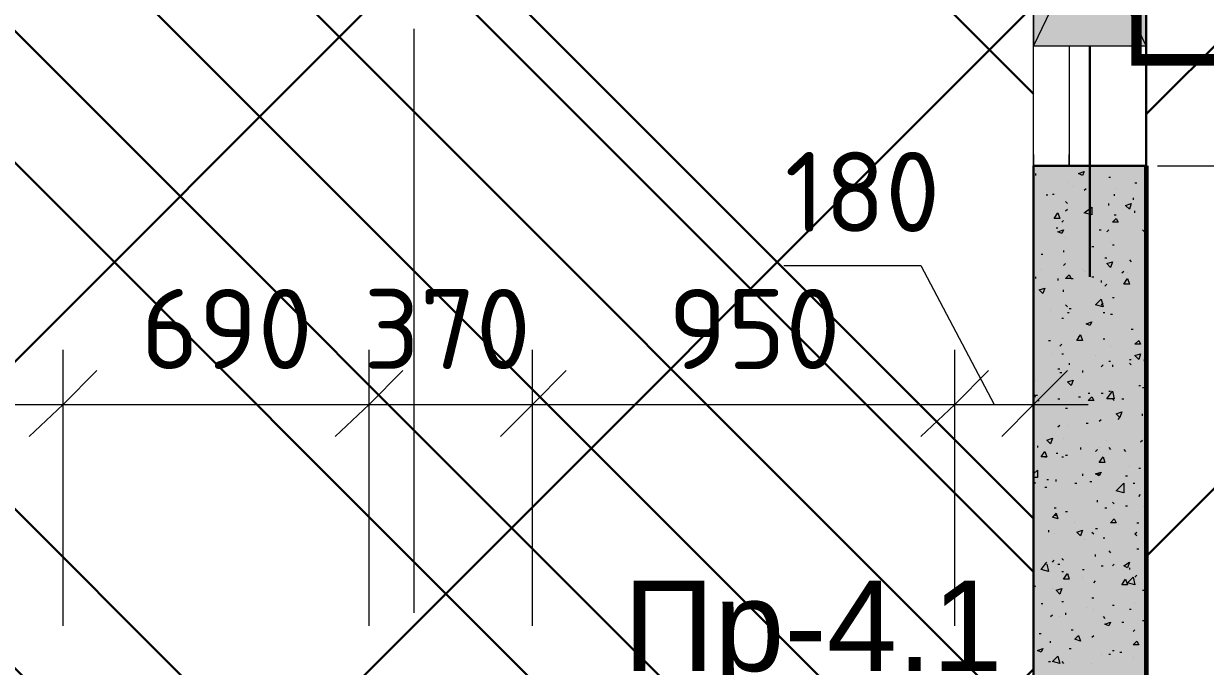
# Model space of a CAD drawing. Header units: millimetres. Extents: x -84737 to 172119, y -43083 to 59399.
# Drawn here: x 131375 to 134040, y 43946 to 45395 of the extents above; entities that cross this region are included whole.
import ezdxf

# ---------------------------------------------------------------- set-up
doc = ezdxf.new("R2010")
doc.units = ezdxf.units.MM
for name, color, linetype, lineweight in [('11) Плинтус ПЛ-2', 70, 'Continuous', 30), ('12) Наливной пол', 150, 'Continuous', 30), ('15) Штукатурка стен СТ-1.1', 161, 'Continuous', 60), ('16) Краска СТ-1.1 стена', 5, 'Continuous', 60), ('19) Краска ПТ-5 потолок', 161, 'Continuous', 30), ('20) Шпакл. баз. фин Стена', 40, 'Continuous', 60), ('22) Шпакл. баз. фин. Потолок', 102, 'Continuous', 30), ('8) Линолеум Л-1.1', 130, 'Continuous', 30)]:
    doc.layers.add(name, color=color, linetype=linetype, lineweight=lineweight)
doc.layers.add('PDF _Геометрия', color=7, linetype='Continuous')
doc.layers.add('PDF _Текст', color=7, linetype='Continuous')
doc.layers.add('PDF _Сплошная заливка', color=7, linetype='Continuous', true_color=0xffffff)
doc.styles.add('PDF GOSTCommon', font='arial.ttf')
doc.styles.add('PDF ISOCPEUR', font='isocpeur.ttf')

msp = doc.modelspace()

# ---------------------------------------------------------------- hatches: boundary and pattern name
at = {"layer": '12) Наливной пол'}
h = msp.add_hatch(dxfattribs=at)
h.set_pattern_fill('ANSI31', color=256, scale=222)
h.paths.add_polyline_path([(133906.4, 38643.9), (137102.4, 38643.9), (137102.4, 49044.5), (133906.4, 49044.5)])
at = {"layer": '19) Краска ПТ-5 потолок'}
h = msp.add_hatch(dxfattribs=at)
h.set_pattern_fill('ANSI34', color=256, scale=80, angle=90)
h.paths.add_polyline_path([(109621.7, 46343.9), (98001.6, 46343.9), (98001.6, 44426.3), (100380.7, 44426.3), (100380.7, 43846.3), (109621.7, 43846.3)])
h.paths.add_polyline_path([(114379.8, 46343.9), (112098.1, 46343.9), (109621.7, 46343.9), (109621.7, 42847.3), (114379.8, 42847.3)])
h.paths.add_polyline_path([(122308.6, 46343.9), (114379.8, 46343.9), (114379.8, 43846.3), (122308.6, 43846.3)])
h.paths.add_polyline_path([(114802.6, 49046.7), (112098.1, 49044.7), (112098.1, 46343.9), (114802.6, 46345.9)])
h.paths.add_polyline_path([(133652.4, 46343.9), (127578.9, 46343.9), (122499.1, 46343.9), (122499.1, 43846.3), (133652.4, 43846.3)])
h.paths.add_polyline_path([(129055.3, 48363.1), (129052, 48363.1), (129052, 49044.7), (127578.9, 49044.7), (127578.9, 46343.9), (129055.3, 46343.9)])
at = {"layer": '22) Шпакл. баз. фин. Потолок'}
h = msp.add_hatch(dxfattribs=at)
h.set_pattern_fill('ANSI37', color=256, scale=333)
h.paths.add_polyline_path([(109621.7, 46343.9), (98001.6, 46343.9), (98001.6, 44426.3), (100380.7, 44426.3), (100380.7, 43846.3), (109621.7, 43846.3)])
h.paths.add_polyline_path([(114379.8, 46343.9), (112098.1, 46343.9), (109621.7, 46343.9), (109621.7, 42847.3), (114379.8, 42847.3)])
h.paths.add_polyline_path([(122308.6, 46343.9), (114379.8, 46343.9), (114379.8, 43846.3), (122308.6, 43846.3)])
h.paths.add_polyline_path([(114802.6, 49046.7), (112098.1, 49044.7), (112098.1, 46343.9), (114802.6, 46345.9)])
h.paths.add_polyline_path([(133652.4, 46343.9), (127578.9, 46343.9), (122499.1, 46343.9), (122499.1, 43846.3), (133652.4, 43846.3)])
h.paths.add_polyline_path([(129055.3, 48363.1), (129052, 48363.1), (129052, 49044.7), (127578.9, 49044.7), (127578.9, 46343.9), (129055.3, 46343.9)])
at = {"layer": '8) Линолеум Л-1.1'}
h = msp.add_hatch(dxfattribs=at)
h.set_pattern_fill('ANSI31', color=256, scale=222)
h.paths.add_polyline_path([(133906.4, 38643.9), (137102.4, 38643.9), (137102.4, 49044.5), (133906.4, 49044.5)])
at = {"layer": 'PDF _Сплошная заливка', "transparency": 33554559}
h = msp.add_hatch(color=256, dxfattribs=at)
h.paths.add_polyline_path([(133652.4, 46127.9), (133906.4, 46127.9), (133906.4, 49044.5), (133652.4, 49044.5)])
h.paths.add_polyline_path([(133906.4, 45073.9), (133652.4, 45073.9), (133652.4, 43846.3), (133906.4, 43846.3)])

# ---------------------------------------------------------------- linework, layer by layer
at = {"layer": '11) Плинтус ПЛ-2'}
msp.add_lwpolyline([(133906.4, 45073.9), (133906.4, 38643.9), (137102.4, 38643.9), (137102.4, 49044.5), (133906.4, 49044.5), (133906.4, 46127.9)], dxfattribs=at)
at = {"layer": '15) Штукатурка стен СТ-1.1'}
msp.add_lwpolyline([(133906.4, 45073.9), (133906.4, 38643.9), (137102.4, 38643.9), (137102.4, 49044.5), (133906.4, 49044.5), (133906.4, 46127.9)], dxfattribs=at)
at = {"layer": '16) Краска СТ-1.1 стена'}
msp.add_lwpolyline([(133906.4, 45073.9), (133906.4, 38643.9), (137102.4, 38643.9), (137102.4, 49044.5), (133906.4, 49044.5), (133906.4, 46127.9)], dxfattribs=at)
at = {"layer": '20) Шпакл. баз. фин Стена'}
msp.add_lwpolyline([(133906.4, 45073.9), (133906.4, 38643.9), (137102.4, 38643.9), (137102.4, 49044.5), (133906.4, 49044.5), (133906.4, 46127.9)], dxfattribs=at)
at = {"layer": '8) Линолеум Л-1.1'}
msp.add_lwpolyline([(133906.4, 38643.9), (137102.4, 38643.9), (137102.4, 49044.5), (133906.4, 49044.5)], close=True, dxfattribs=at)
at = {"layer": 'PDF _Геометрия', "lineweight": 30}
for points in [[(137102.4, 49044.5), (133906.4, 49044.5), (133906.4, 38643.9), (137102.4, 38643.9)], [(133906.4, 43846.3), (133906.4, 45073.9), (133652.4, 45073.9), (133652.4, 43846.3)]]:
    msp.add_lwpolyline(points, close=True, dxfattribs=at)
at = {"layer": 'PDF _Геометрия', "lineweight": 18}
for points in [[(133652.4, 45099.3), (133652.4, 45073.9), (133652.4, 46127.9), (133732.8, 46127.9)], [(133732.8, 45344.8), (133732.8, 45073.9), (133732.8, 45099.3)], [(133652.4, 45073.9), (133732.8, 45073.9)]]:
    msp.add_lwpolyline(points, dxfattribs=at)
at = {"layer": 'PDF _Геометрия', "lineweight": 9}
for points in [[(133652.4, 45873.9), (133906.4, 45873.9), (133652.4, 45344.8), (133906.4, 45344.8)], [(133906.4, 45344.8), (133906.4, 45873.9), (133652.4, 45873.9), (133652.4, 45344.8)], [(133766.7, 45061.2), (133762.5, 45052.7), (133754, 45057)], [(133783.6, 44963.8), (133766.7, 44968.1), (133783.6, 44980.8)], [(133872.5, 44989.2), (133868.3, 44976.5), (133859.8, 44985)], [(133707.4, 44968.1), (133711.7, 44955.4), (133699, 44955.4)], [(133838.7, 44955.4), (133842.9, 44946.9), (133830.2, 44946.9)], [(133720.1, 44930), (133715.9, 44921.5), (133707.4, 44925.7)], [(133830.2, 44858), (133826, 44845.3), (133817.5, 44853.8)], [(133732.8, 44828.4), (133737.1, 44819.9), (133724.4, 44819.9)], [(133677.8, 44798.7), (133673.6, 44786.1), (133665.1, 44794.5)], [(133864.1, 44819.9), (133868.3, 44807.2), (133855.6, 44807.2)], [(133809, 44756.4), (133792.1, 44760.7), (133804.8, 44773.4)], [(133783.6, 44722.6), (133779.4, 44714.1), (133770.9, 44718.3)], [(133758.2, 44692.9), (133762.5, 44680.2), (133749.8, 44680.2)], [(133889.5, 44680.2), (133893.7, 44671.8), (133881, 44671.8)], [(133893.7, 44650.6), (133889.5, 44637.9), (133881, 44646.4)], [(133741.3, 44591.3), (133737.1, 44578.6), (133728.6, 44587.1)], [(133834.4, 44549), (133817.5, 44549), (133830.2, 44565.9)], [(133783.6, 44553.2), (133787.9, 44544.8), (133775.2, 44544.8)], [(133851.4, 44519.4), (133847.1, 44506.7), (133838.7, 44515.1)], [(133694.7, 44460.1), (133690.5, 44447.4), (133682, 44455.9)], [(133677.8, 44430.5), (133682, 44417.8), (133669.3, 44417.8)], [(133809, 44417.8), (133813.3, 44405.1), (133800.6, 44405.1)], [(133804.8, 44383.9), (133800.6, 44375.4), (133792.1, 44379.7)], [(133855.6, 44337.3), (133838.7, 44341.6), (133855.6, 44358.5)], [(133703.2, 44290.8), (133707.4, 44278.1), (133694.7, 44282.3)], [(133834.4, 44278.1), (133838.7, 44269.6), (133826, 44269.6)], [(133762.5, 44252.7), (133758.2, 44240), (133749.8, 44248.5)], [(133728.6, 44155.3), (133732.8, 44142.6), (133720.1, 44142.6)], [(133868.3, 44180.7), (133864.1, 44168), (133855.6, 44172.3)], [(133859.8, 44142.6), (133864.1, 44129.9), (133851.4, 44129.9)], [(133881, 44129.9), (133864.1, 44134.2), (133876.8, 44146.9)], [(133715.9, 44121.5), (133711.7, 44108.8), (133703.2, 44117.2)], [(133826, 44045.3), (133821.7, 44036.8), (133813.3, 44041)], [(133754, 44015.6), (133758.2, 44002.9), (133745.5, 44007.2)], [(133885.2, 44002.9), (133889.5, 43994.5), (133876.8, 43994.5)], [(133673.6, 43986), (133669.3, 43977.5), (133660.9, 43981.8)], [(133711.7, 43952.1), (133694.7, 43956.4), (133707.4, 43969.1)]]:
    msp.add_lwpolyline(points, close=True, dxfattribs=at)
for points in [[(132255.5, 44379.7), (132255.5, 45382.9)], [(132255.5, 45264.4), (132255.5, 45319.4)], [(132255.5, 44066.4), (132255.5, 45065.4)], [(133762.5, 45073.9), (133766.7, 45073.9)], [(133931.8, 45073.9), (134431.3, 45073.9), (134554.1, 45073.9)], [(133652.4, 45035.8), (133652.4, 44536.3), (133652.4, 44417.8)], [(133656.6, 45057), (133656.6, 45052.7)], [(133728.6, 45035.8), (133728.6, 45035.8)], [(133821.7, 45048.5), (133826, 45048.5)], [(133881, 45035.8), (133885.2, 45035.8)], [(133682, 45010.4), (133682, 45006.2)], [(133694.7, 45010.4), (133699, 45010.4)], [(133741.3, 45027.3), (133741.3, 45027.3)], [(133766.7, 45018.9), (133770.9, 45023.1)], [(133834.4, 45010.4), (133834.4, 45006.2)], [(133838.7, 45023.1), (133838.7, 45023.1)], [(133724.4, 44993.5), (133728.6, 44989.2)], [(133779.4, 45006.2), (133779.4, 45001.9)], [(133821.7, 44985), (133821.7, 44989.2)], [(133876.8, 45001.9), (133876.8, 44997.7)], [(133724.4, 44972.3), (133728.6, 44976.5)], [(133834.4, 44963.8), (133838.7, 44963.8)], [(133881, 44968.1), (133881, 44972.3)], [(133703.2, 44934.2), (133707.4, 44934.2)], [(133715.9, 44946.9), (133720.1, 44951.1)], [(133800.6, 44930), (133804.8, 44930)], [(133817.5, 44925.7), (133821.7, 44930)], [(133897.9, 44930), (133902.2, 44925.7)], [(133724.4, 44913), (133724.4, 44913)], [(133902.2, 44908.8), (133902.2, 44908.8)], [(133669.3, 44874.9), (133673.6, 44874.9)], [(133720.1, 44883.4), (133720.1, 44879.2)], [(133783.6, 44891.9), (133787.9, 44891.9)], [(133826, 44900.3), (133826, 44900.3)], [(133830.2, 44896.1), (133834.4, 44896.1)], [(133089.4, 44849.5), (133398.4, 44849.5), (133563.5, 44536.3)], [(133720.1, 44849.5), (133724.4, 44853.8)], [(133813.3, 44866.5), (133817.5, 44866.5)], [(133868.3, 44862.2), (133872.5, 44858)], [(133656.6, 44824.1), (133656.6, 44819.9)], [(133669.3, 44841.1), (133669.3, 44841.1)], [(133762.5, 44841.1), (133762.5, 44841.1)], [(133766.7, 44836.8), (133766.7, 44836.8)], [(133783.6, 44824.1), (133787.9, 44824.1)], [(133851.4, 44832.6), (133855.6, 44836.8)], [(133864.1, 44832.6), (133864.1, 44832.6)], [(133707.4, 44819.9), (133707.4, 44815.7)], [(133720.1, 44790.3), (133720.1, 44794.5)], [(133737.1, 44819.9), (133741.3, 44819.9)], [(133804.8, 44815.7), (133804.8, 44811.4)], [(133813.3, 44803), (133817.5, 44807.2)], [(133902.2, 44811.4), (133902.2, 44807.2)], [(133830.2, 44777.6), (133834.4, 44777.6)], [(133690.5, 44748), (133690.5, 44748)], [(133724.4, 44760.7), (133728.6, 44756.4)], [(133728.6, 44743.7), (133732.8, 44743.7)], [(133732.8, 44752.2), (133737.1, 44752.2)], [(133804.8, 44760.7), (133809, 44764.9)], [(133809, 44743.7), (133813.3, 44743.7)], [(133715.9, 44731), (133720.1, 44731)], [(133826, 44739.5), (133830.2, 44739.5)], [(133754, 44688.7), (133758.2, 44692.9)], [(133872.5, 44705.6), (133876.8, 44705.6)], [(133902.2, 44697.2), (133906.4, 44697.2)], [(133686.3, 44680.2), (133690.5, 44680.2)], [(133711.7, 44667.5), (133715.9, 44671.8)], [(133809, 44684.5), (133813.3, 44684.5)], [(133826, 44667.5), (133826, 44667.5)], [(131463.9, 44036.8), (131463.9, 44536.3), (131463.9, 44659.1)], [(132153.9, 44036.8), (132153.9, 44536.3), (132153.9, 44659.1)], [(132522.2, 44036.8), (132522.2, 44536.3), (132522.2, 44659.1)], [(133474.6, 44036.8), (133474.6, 44536.3), (133474.6, 44659.1)], [(133694.7, 44650.6), (133694.7, 44650.6)], [(133715.9, 44650.6), (133720.1, 44650.6)], [(133792.1, 44646.4), (133792.1, 44646.4)], [(133868.3, 44637.9), (133872.5, 44637.9)], [(133889.5, 44642.1), (133889.5, 44642.1)], [(133902.2, 44633.7), (133902.2, 44637.9)], [(133707.4, 44616.7), (133711.7, 44616.7)], [(133711.7, 44608.3), (133715.9, 44608.3)], [(133732.8, 44629.4), (133732.8, 44625.2)], [(133762.5, 44612.5), (133762.5, 44608.3)], [(133804.8, 44621), (133809, 44625.2)], [(133821.7, 44633.7), (133826, 44633.7)], [(133830.2, 44625.2), (133830.2, 44621)], [(133868.3, 44629.4), (133872.5, 44625.2)], [(133656.6, 44591.3), (133656.6, 44591.3)], [(133652.4, 44557.5), (133656.6, 44553.2), (133652.4, 44561.7)], [(133656.6, 44557.5), (133660.9, 44557.5)], [(133775.2, 44561.7), (133779.4, 44561.7)], [(133804.8, 44561.7), (133809, 44561.7)], [(133821.7, 44565.9), (133826, 44565.9)], [(133889.5, 44578.6), (133893.7, 44578.6)], [(133897.9, 44574.4), (133902.2, 44574.4)], [(114265, 44536.3), (114938.1, 44536.3), (115890.5, 44536.3), (116013.3, 44536.3), (116703.3, 44536.3), (122303.6, 44536.3), (122502.5, 44536.3), (124102.6, 44536.3), (127404.4, 44536.3), (128852.1, 44536.3), (129605.6, 44536.3), (129855.4, 44536.3), (130223.6, 44536.3), (131273.4, 44536.3), (131463.9, 44536.3), (132153.9, 44536.3), (132522.2, 44536.3), (133474.6, 44536.3), (133775.2, 44536.3)], [(133660.9, 44544.8), (133665.1, 44544.8)], [(133707.4, 44549), (133711.7, 44549)], [(133724.4, 44527.8), (133728.6, 44527.8)], [(133754, 44553.2), (133758.2, 44553.2)], [(133830.2, 44549), (133834.4, 44544.8)], [(133851.4, 44549), (133855.6, 44549)], [(133800.6, 44498.2), (133804.8, 44502.4)], [(133842.9, 44502.4), (133847.1, 44506.7)], [(133897.9, 44510.9), (133897.9, 44515.1)], [(133707.4, 44485.5), (133711.7, 44489.7)], [(133728.6, 44489.7), (133728.6, 44489.7)], [(133770.9, 44494), (133775.2, 44494)], [(133720.1, 44460.1), (133720.1, 44460.1)], [(133817.5, 44455.9), (133817.5, 44455.9)], [(133893.7, 44451.6), (133897.9, 44455.9)], [(133660.9, 44443.2), (133660.9, 44438.9)], [(133703.2, 44426.2), (133707.4, 44426.2)], [(133724.4, 44422), (133728.6, 44422)], [(133758.2, 44438.9), (133758.2, 44434.7)], [(133792.1, 44430.5), (133796.3, 44434.7)], [(133800.6, 44438.9), (133800.6, 44438.9)], [(133821.7, 44438.9), (133826, 44434.7)], [(133855.6, 44434.7), (133859.8, 44430.5)], [(133677.8, 44417.8), (133682, 44417.8)], [(133715.9, 44417.8), (133720.1, 44417.8)], [(133868.3, 44396.6), (133868.3, 44396.6)], [(133652.4, 44379.7), (133660.9, 44388.1), (133660.9, 44371.2), (133652.4, 44371.2)], [(133762.5, 44379.7), (133762.5, 44375.4)], [(133796.3, 44379.7), (133800.6, 44379.7)], [(133859.8, 44375.4), (133864.1, 44375.4)], [(133889.5, 44392.4), (133893.7, 44392.4)], [(133652.4, 44362.7), (133656.6, 44358.5)], [(133677.8, 44350), (133682, 44350)], [(133682, 44367), (133686.3, 44367)], [(133703.2, 44362.7), (133703.2, 44367)], [(133745.5, 44358.5), (133749.8, 44358.5)], [(133779.4, 44362.7), (133783.6, 44362.7)], [(133876.8, 44358.5), (133881, 44358.5)], [(133796.3, 44316.2), (133796.3, 44320.4)], [(133830.2, 44316.2), (133834.4, 44311.9)], [(133889.5, 44328.9), (133893.7, 44333.1)], [(133699, 44303.5), (133703.2, 44303.5)], [(133724.4, 44295), (133728.6, 44295)], [(133813.3, 44303.5), (133817.5, 44303.5)], [(133859.8, 44307.7), (133864.1, 44307.7)], [(133906.4, 44303.5), (133902.2, 44307.7), (133906.4, 44307.7)], [(133699, 44286.6), (133703.2, 44286.6)], [(133745.5, 44269.6), (133745.5, 44269.6)], [(133842.9, 44265.4), (133842.9, 44265.4)], [(133885.2, 44269.6), (133889.5, 44269.6)], [(133686.3, 44252.7), (133686.3, 44248.5)], [(133699, 44244.2), (133699, 44244.2)], [(133783.6, 44248.5), (133787.9, 44244.2)], [(133792.1, 44256.9), (133796.3, 44256.9)], [(133809, 44235.8), (133813.3, 44235.8)], [(133885.2, 44240), (133881, 44244.2), (133885.2, 44248.5)], [(133766.7, 44231.5), (133766.7, 44231.5)], [(133885.2, 44210.4), (133889.5, 44210.4)], [(133694.7, 44180.7), (133699, 44185)], [(133715.9, 44189.2), (133720.1, 44185)], [(133792.1, 44193.4), (133792.1, 44197.7)], [(133821.7, 44206.1), (133826, 44201.9)], [(132255.5, 44129.9), (132255.5, 44180.7)], [(133682, 44176.5), (133686.3, 44159.6), (133669.3, 44163.8), (133682, 44180.7)], [(133707.4, 44176.5), (133711.7, 44176.5)], [(133715.9, 44159.6), (133720.1, 44159.6)], [(133762.5, 44163.8), (133766.7, 44163.8)], [(133804.8, 44172.3), (133809, 44172.3)], [(133830.2, 44172.3), (133834.4, 44176.5)], [(133868.3, 44168), (133868.3, 44163.8)], [(133902.2, 44168), (133906.4, 44168)], [(133652.4, 44129.9), (133656.6, 44125.7)], [(133762.5, 44146.9), (133762.5, 44146.9)], [(133787.9, 44134.2), (133792.1, 44138.4)], [(133881, 44146.9), (133885.2, 44151.1)], [(133694.7, 44121.5), (133694.7, 44121.5)], [(133897.9, 44117.2), (133902.2, 44117.2)], [(133669.3, 44087.6), (133673.6, 44087.6)], [(133673.6, 44083.4), (133673.6, 44083.4)], [(133715.9, 44091.8), (133720.1, 44091.8)], [(133770.9, 44079.1), (133770.9, 44079.1)], [(133783.6, 44100.3), (133787.9, 44100.3)], [(133787.9, 44074.9), (133787.9, 44074.9)], [(133830.2, 44083.4), (133834.4, 44083.4)], [(133868.3, 44074.9), (133872.5, 44074.9)], [(133881, 44087.6), (133881, 44087.6)], [(133690.5, 44058), (133694.7, 44062.2)], [(133711.7, 44058), (133711.7, 44058)], [(133724.4, 44066.4), (133724.4, 44062.2)], [(133809, 44058), (133813.3, 44053.7)], [(133897.9, 44049.5), (133902.2, 44049.5)], [(133737.1, 44028.3), (133741.3, 44028.3)], [(133851.4, 44045.3), (133855.6, 44045.3)], [(133876.8, 44024.1), (133881, 44028.3)], [(133665.1, 44019.9), (133669.3, 44019.9)], [(133690.5, 43998.7), (133690.5, 44002.9)], [(133783.6, 44011.4), (133787.9, 44015.6)], [(133732.8, 43986), (133737.1, 43986)], [(133804.8, 43973.3), (133804.8, 43973.3)], [(133821.7, 43973.3), (133826, 43973.3)], [(133830.2, 43981.8), (133834.4, 43981.8)], [(133847.1, 43977.5), (133851.4, 43977.5)], [(133686.3, 43956.4), (133690.5, 43956.4)], [(133715.9, 43956.4), (133720.1, 43952.1)], [(133783.6, 43952.1), (133783.6, 43952.1)], [(133876.8, 43964.8), (133876.8, 43964.8)]]:
    msp.add_lwpolyline(points, dxfattribs=at)
at = {"layer": 'PDF _Геометрия', "lineweight": 30}
for points in [[(133779.4, 45344.8), (133779.4, 44824.1)], [(133652.4, 43846.3), (133652.4, 45073.9)]]:
    msp.add_lwpolyline(points, dxfattribs=at)
at = {"layer": 'PDF _Геометрия', "lineweight": 20}
for points in [[(131540.1, 44612.5), (131463.9, 44536.3), (131387.7, 44464.3)], [(132230.1, 44612.5), (132153.9, 44536.3), (132077.7, 44464.3)], [(132598.4, 44612.5), (132522.2, 44536.3), (132450.2, 44464.3)], [(133550.8, 44612.5), (133474.6, 44536.3), (133398.4, 44464.3)], [(133728.6, 44612.5), (133652.4, 44536.3), (133580.5, 44464.3)]]:
    msp.add_lwpolyline(points, dxfattribs=at)
at = {"layer": 'PDF _Сплошная заливка', "color": 8, "lineweight": 5, "true_color": 0x808080, "transparency": 33554559}
msp.add_solid([(133652.4, 45873.9), (133652.4, 45344.8), (133906.4, 45873.9), (133906.4, 45344.8)], dxfattribs=at)

# ---------------------------------------------------------------- texts
at = {"layer": 'PDF _Текст', "insert": (134005.8, 45276.5), "char_height": 204.12, "attachment_point": 4, "rotation": 90, "style": 'PDF GOSTCommon'}
msp.add_mtext('Пр-5.3', dxfattribs=at)
at = {"layer": 'PDF _Текст', "attachment_point": 4}
for s, insert, char_height, style in [('180', (133091.3, 45015.3), 180.46, 'PDF ISOCPEUR'), ('690 370', (131639.4, 44706.3), 180.46, 'PDF ISOCPEUR'), ('950', (132828.9, 44706.3), 180.46, 'PDF ISOCPEUR'), ('Пр-4.1', (132727.3, 44006.4), 204.12, 'PDF GOSTCommon')]:
    msp.add_mtext(s, dxfattribs=dict(at, insert=insert, char_height=char_height, style=style))

doc.saveas('drawing.dxf')
